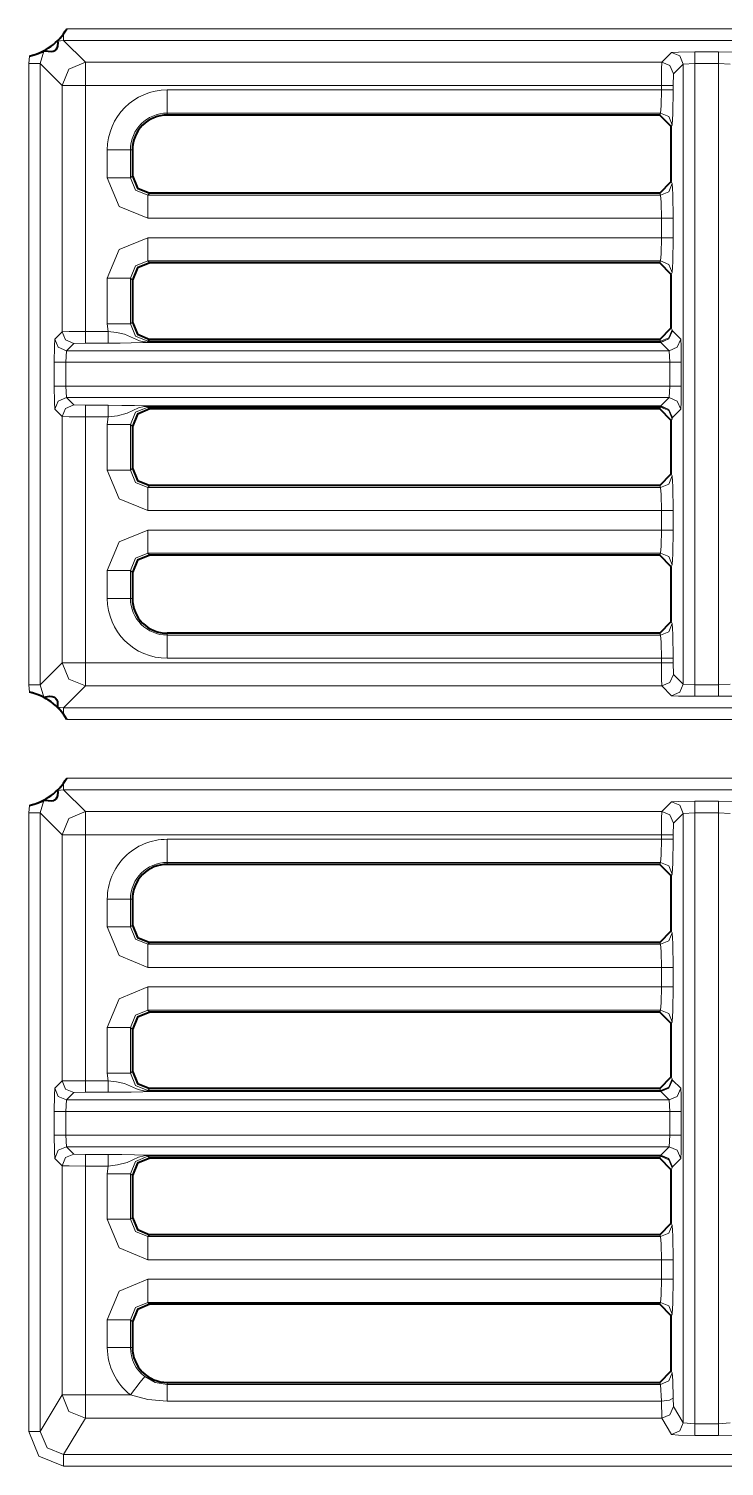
# Model space of a CAD drawing. Header units: millimetres. Extents: x 0 to 2941, y -405 to 1422.
# Drawn here: x 1049.6 to 1079.6, y 851.2 to 913.2 of the extents above; entities that cross this region are included whole.
import ezdxf

# ---------------------------------------------------------------- set-up
doc = ezdxf.new("R2010")
doc.units = ezdxf.units.MM
doc.layers.add('FINE', color=9, linetype='Continuous')
doc.layers.add('OUTLINE', color=7, linetype='Continuous')

msp = doc.modelspace()

# ---------------------------------------------------------------- linework, layer by layer
at = {"layer": 'FINE', "lineweight": 9}
for p, q in [((1051.224, 913.177), (1105.804, 913.177)), ((1051.079, 912.677), (1050.824, 912.644)), ((1105.804, 912.677), (1051.079, 912.677)), ((1051.079, 912.677), (1052.023, 911.734)), ((1049.579, 911.678), (1049.615, 912.001)), ((1051.023, 910.734), (1050.079, 911.678)), ((1050.079, 911.678), (1050.079, 884.903)), ((1077.804, 911.654), (1077.384, 911.234)), ((1078.304, 911.679), (1077.804, 911.654)), ((1078.304, 911.679), (1078.304, 884.902)), ((1079.33, 911.679), (1078.304, 911.679)), ((1079.829, 911.654), (1079.33, 911.679)), ((1077.384, 911.234), (1077.371, 910.734)), ((1051.023, 900.115), (1051.023, 910.734)), ((1077.371, 910.734), (1077.371, 910.538)), ((1055.549, 909.54), (1055.549, 909.458)), ((1076.834, 909.54), (1055.549, 909.54)), ((1076.793, 909.458), (1076.834, 909.54)), ((1077.334, 909.041), (1077.293, 908.958)), ((1052.969, 906.755), (1052.969, 907.959)), ((1053.967, 907.959), (1053.967, 906.755)), ((1054.049, 907.959), (1053.967, 907.959)), ((1053.967, 906.755), (1054.049, 906.836)), ((1077.293, 906.588), (1077.334, 906.505)), ((1054.797, 906.088), (1054.716, 906.006)), ((1054.716, 906.006), (1076.834, 906.006)), ((1076.834, 906.006), (1076.793, 906.088)), ((1077.371, 905.007), (1077.371, 904.167)), ((1054.716, 904.167), (1076.871, 904.167)), ((1054.716, 903.169), (1054.797, 903.088)), ((1076.834, 903.169), (1054.716, 903.169)), ((1076.793, 903.088), (1076.834, 903.169)), ((1052.969, 900.455), (1052.969, 902.42)), ((1054.049, 902.339), (1053.967, 902.42)), ((1053.967, 902.42), (1053.967, 900.455)), ((1077.334, 902.669), (1077.293, 902.588)), ((1052.999, 900.128), (1052.969, 900.455)), ((1053.967, 900.455), (1054.049, 900.536)), ((1050.708, 899.8), (1051.023, 900.115)), ((1054.797, 899.787), (1054.716, 899.706)), ((1076.834, 899.706), (1076.793, 899.787)), ((1077.293, 900.288), (1077.334, 900.205)), ((1077.334, 900.205), (1077.342, 900.157)), ((1077.342, 900.157), (1077.699, 899.8)), ((1051.523, 899.615), (1051.208, 899.3)), ((1051.208, 899.3), (1077.199, 899.3)), ((1052.023, 899.628), (1051.523, 899.615)), ((1052.999, 899.628), (1052.023, 899.628)), ((1054.716, 899.706), (1076.834, 899.706)), ((1054.716, 899.674), (1076.842, 899.674)), ((1076.842, 899.657), (1054.716, 899.657)), ((1076.842, 899.674), (1076.834, 899.706)), ((1077.199, 899.3), (1076.842, 899.657)), ((1077.225, 898.8), (1077.199, 899.3)), ((1050.682, 897.774), (1050.682, 898.8)), ((1077.225, 898.8), (1051.182, 898.8)), ((1077.225, 897.774), (1077.225, 898.8)), ((1077.725, 898.8), (1077.725, 897.774)), ((1051.182, 897.774), (1077.225, 897.774)), ((1051.182, 897.774), (1051.208, 897.275)), ((1051.208, 897.275), (1051.523, 896.959)), ((1077.199, 897.275), (1051.208, 897.275)), ((1076.842, 896.917), (1077.199, 897.275)), ((1077.199, 897.275), (1077.225, 897.774)), ((1051.023, 896.459), (1050.708, 896.775)), ((1051.523, 896.959), (1052.023, 896.946)), ((1052.023, 896.946), (1052.999, 896.946)), ((1054.716, 896.917), (1076.842, 896.917)), ((1076.842, 896.901), (1054.716, 896.901)), ((1054.716, 896.869), (1054.797, 896.787)), ((1076.793, 896.787), (1076.834, 896.869)), ((1076.834, 896.869), (1076.842, 896.901)), ((1077.699, 896.775), (1077.342, 896.417)), ((1051.023, 885.847), (1051.023, 896.459)), ((1052.969, 896.12), (1052.999, 896.447)), ((1052.969, 894.155), (1052.969, 896.12)), ((1077.334, 896.369), (1077.293, 896.288)), ((1077.342, 896.417), (1077.334, 896.369)), ((1077.293, 893.987), (1077.334, 893.905)), ((1054.797, 893.487), (1054.716, 893.406)), ((1076.871, 892.408), (1054.716, 892.408)), ((1076.871, 891.567), (1076.871, 892.408)), ((1077.371, 892.408), (1077.371, 891.567)), ((1054.716, 891.567), (1076.871, 891.567)), ((1076.834, 890.569), (1054.716, 890.569)), ((1054.716, 890.569), (1054.797, 890.487)), ((1076.793, 890.487), (1076.834, 890.569)), ((1052.969, 888.622), (1052.969, 889.82)), ((1077.334, 890.069), (1077.293, 889.988)), ((1077.293, 887.622), (1077.334, 887.54)), ((1055.549, 887.122), (1055.549, 887.041)), ((1055.549, 887.041), (1076.834, 887.041)), ((1076.834, 887.041), (1076.793, 887.122)), ((1050.079, 884.903), (1051.023, 885.847)), ((1077.371, 886.042), (1077.371, 885.847)), ((1077.371, 885.847), (1077.384, 885.347)), ((1050.079, 884.903), (1050.237, 884.364)), ((1052.023, 884.847), (1051.079, 883.903)), ((1076.884, 884.847), (1052.023, 884.847)), ((1077.304, 884.427), (1076.884, 884.847)), ((1077.804, 884.927), (1078.304, 884.902)), ((1079.33, 884.902), (1079.829, 884.927)), ((1079.33, 884.401), (1078.304, 884.401)), ((1050.824, 883.936), (1051.079, 883.903)), ((1051.079, 883.903), (1105.804, 883.903)), ((1051.224, 880.877), (1105.804, 880.877)), ((1050.237, 879.917), (1050.079, 879.378)), ((1051.079, 880.377), (1050.824, 880.345)), ((1051.079, 880.377), (1052.023, 879.434)), ((1105.804, 880.377), (1051.079, 880.377)), ((1049.579, 879.378), (1049.615, 879.701)), ((1049.579, 852.713), (1049.579, 879.378)), ((1050.079, 879.378), (1050.079, 852.713)), ((1051.023, 878.434), (1050.079, 879.378)), ((1052.023, 879.434), (1076.884, 879.434)), ((1076.884, 879.434), (1077.304, 879.854)), ((1077.804, 879.354), (1077.384, 878.934)), ((1078.304, 879.379), (1077.804, 879.354)), ((1078.304, 879.379), (1078.304, 853.044)), ((1079.829, 879.354), (1079.33, 879.379)), ((1077.384, 878.934), (1077.371, 878.434)), ((1055.549, 878.238), (1076.871, 878.238)), ((1076.871, 878.238), (1076.871, 878.434)), ((1077.371, 878.434), (1077.371, 878.238)), ((1076.834, 877.24), (1055.549, 877.24)), ((1055.549, 877.24), (1055.549, 877.159)), ((1076.793, 877.159), (1076.834, 877.24)), ((1077.334, 876.74), (1077.293, 876.658)), ((1052.969, 874.46), (1052.969, 875.659)), ((1054.049, 875.659), (1053.967, 875.659)), ((1053.967, 875.659), (1053.967, 874.46)), ((1053.967, 874.46), (1054.049, 874.542)), ((1054.797, 873.793), (1054.716, 873.711)), ((1054.716, 873.711), (1076.834, 873.711)), ((1076.834, 873.711), (1076.793, 873.793)), ((1077.293, 874.293), (1077.334, 874.211)), ((1076.871, 872.713), (1054.716, 872.713)), ((1076.871, 871.873), (1076.871, 872.713)), ((1077.371, 872.713), (1077.371, 871.873)), ((1054.716, 871.873), (1076.871, 871.873)), ((1054.716, 870.874), (1054.797, 870.793)), ((1052.969, 868.16), (1052.969, 870.125)), ((1053.967, 870.125), (1053.967, 868.16)), ((1054.049, 870.044), (1053.967, 870.125)), ((1077.334, 870.375), (1077.293, 870.293)), ((1052.999, 867.833), (1052.969, 868.16)), ((1053.967, 868.16), (1054.049, 868.242)), ((1052.023, 867.833), (1052.999, 867.833)), ((1077.293, 867.993), (1077.334, 867.911)), ((1077.334, 867.911), (1077.342, 867.862)), ((1077.342, 867.862), (1077.699, 867.505)), ((1051.208, 867.005), (1051.182, 866.506)), ((1051.523, 867.321), (1051.208, 867.005)), ((1051.208, 867.005), (1077.199, 867.005)), ((1052.023, 867.333), (1051.523, 867.321)), ((1052.999, 867.333), (1052.023, 867.333)), ((1054.797, 867.493), (1054.716, 867.411)), ((1054.716, 867.411), (1076.834, 867.411)), ((1054.716, 867.379), (1076.842, 867.379)), ((1076.842, 867.363), (1054.716, 867.363)), ((1076.834, 867.411), (1076.793, 867.493)), ((1076.842, 867.379), (1076.834, 867.411)), ((1077.199, 867.005), (1076.842, 867.363)), ((1050.682, 865.48), (1050.682, 866.506)), ((1077.225, 866.506), (1051.182, 866.506)), ((1051.182, 866.506), (1051.182, 865.48)), ((1051.182, 865.48), (1077.225, 865.48)), ((1051.182, 865.48), (1051.208, 864.98)), ((1077.199, 864.98), (1077.225, 865.48)), ((1051.023, 864.165), (1050.708, 864.48)), ((1051.523, 864.665), (1052.023, 864.652)), ((1052.023, 864.652), (1052.999, 864.652)), ((1076.842, 864.606), (1054.716, 864.606)), ((1054.716, 864.574), (1054.797, 864.493)), ((1076.834, 864.574), (1054.716, 864.574)), ((1076.793, 864.493), (1076.834, 864.574)), ((1076.834, 864.574), (1076.842, 864.606)), ((1077.699, 864.48), (1077.342, 864.123)), ((1051.023, 854.286), (1051.023, 864.165)), ((1052.999, 864.152), (1052.023, 864.152)), ((1052.969, 863.825), (1052.999, 864.152)), ((1052.969, 861.86), (1052.969, 863.825)), ((1054.049, 863.744), (1053.967, 863.825)), ((1053.967, 863.825), (1053.967, 861.86)), ((1077.334, 864.075), (1077.293, 863.993)), ((1077.342, 864.123), (1077.334, 864.075)), ((1053.967, 861.86), (1054.049, 861.942)), ((1077.293, 861.693), (1077.334, 861.611)), ((1054.797, 861.193), (1054.716, 861.111)), ((1076.871, 860.113), (1054.716, 860.113)), ((1076.871, 859.273), (1076.871, 860.113)), ((1077.371, 860.113), (1077.371, 859.273)), ((1054.716, 859.273), (1076.871, 859.273)), ((1076.834, 858.274), (1054.716, 858.274)), ((1054.716, 858.274), (1054.797, 858.193)), ((1076.793, 858.193), (1076.834, 858.274)), ((1077.334, 857.775), (1077.293, 857.693)), ((1052.969, 856.328), (1052.969, 857.525)), ((1053.967, 856.328), (1054.049, 856.328)), ((1077.293, 855.328), (1077.336, 855.242)), ((1055.549, 854.828), (1055.549, 854.742)), ((1055.549, 854.742), (1076.836, 854.742)), ((1076.836, 854.742), (1076.793, 854.828)), ((1076.872, 854.015), (1076.836, 854.742)), ((1050.079, 852.713), (1051.023, 854.286)), ((1077.372, 854.151), (1077.384, 853.787)), ((1052.023, 853.287), (1051.078, 851.713)), ((1076.884, 853.287), (1052.023, 853.287)), ((1077.304, 852.587), (1076.884, 853.287)), ((1077.804, 853.086), (1078.304, 853.044)), ((1078.304, 853.044), (1079.33, 853.044)), ((1079.33, 853.044), (1079.829, 853.086)), ((1079.33, 852.544), (1078.304, 852.544)), ((1051.078, 851.713), (1105.805, 851.713)), ((1105.805, 851.213), (1051.078, 851.213))]:
    msp.add_line(p, q, dxfattribs=at)
for points in [[(1051.079, 912.677), (1051.079, 912.756), (1051.079, 912.955)], [(1050.237, 912.217), (1050.079, 911.678), (1049.928, 911.678), (1049.579, 911.678)], [(1052.023, 911.734), (1076.884, 911.734), (1077.304, 912.154), (1077.606, 912.172), (1078.304, 912.179), (1079.33, 912.179)], [(1077.304, 912.154), (1077.657, 912.007), (1077.804, 911.654)], [(1078.304, 912.179), (1078.304, 912.028), (1078.304, 911.679)], [(1079.33, 912.179), (1079.33, 912.028), (1079.33, 911.679)], [(1079.33, 912.179), (1080.027, 912.172), (1080.329, 912.154)], [(1049.615, 884.58), (1049.579, 884.903), (1049.579, 911.678)], [(1052.023, 911.734), (1052.023, 911.432), (1052.023, 910.734), (1051.325, 910.734), (1051.023, 910.734)], [(1051.023, 910.734), (1051.316, 911.441), (1052.023, 911.734)], [(1076.871, 910.734), (1076.875, 911.432), (1076.884, 911.734)], [(1076.884, 911.734), (1077.237, 911.587), (1077.384, 911.234)], [(1077.384, 885.347), (1077.804, 884.927), (1077.804, 911.654)], [(1078.304, 884.902), (1079.33, 884.902), (1079.33, 911.679)], [(1052.023, 910.734), (1052.023, 900.128), (1052.999, 900.128)], [(1055.549, 910.538), (1076.871, 910.538), (1076.871, 910.734), (1052.023, 910.734)], [(1055.549, 909.54), (1055.549, 909.85), (1055.549, 910.538)], [(1076.834, 909.54), (1076.86, 909.85), (1076.871, 910.538)], [(1076.871, 910.734), (1077.22, 910.734), (1077.371, 910.734)], [(1076.871, 910.538), (1077.22, 910.538), (1077.371, 910.538)], [(1077.371, 910.538), (1077.36, 909.506), (1077.334, 909.041)], [(1076.834, 909.54), (1077.187, 909.393), (1077.334, 909.041)], [(1053.967, 907.959), (1053.657, 907.959), (1052.969, 907.959)], [(1053.967, 906.755), (1053.657, 906.755), (1052.969, 906.755)], [(1054.716, 905.007), (1053.48, 905.519), (1052.969, 906.755)], [(1053.967, 906.755), (1054.185, 906.224), (1054.716, 906.006)], [(1054.716, 906.006), (1054.716, 905.696), (1054.716, 905.007)], [(1077.334, 906.505), (1077.187, 906.153), (1076.834, 906.006)], [(1076.871, 905.007), (1076.86, 905.696), (1076.834, 906.006)], [(1077.334, 906.505), (1077.36, 906.04), (1077.371, 905.007)], [(1076.871, 904.167), (1076.871, 905.007), (1054.716, 905.007)], [(1076.871, 905.007), (1077.22, 905.007), (1077.371, 905.007)], [(1052.969, 902.42), (1053.48, 903.656), (1054.716, 904.167)], [(1054.716, 904.167), (1054.716, 903.479), (1054.716, 903.169)], [(1076.834, 903.169), (1076.86, 903.479), (1076.871, 904.167)], [(1076.871, 904.167), (1077.22, 904.167), (1077.371, 904.167)], [(1077.371, 904.167), (1077.36, 903.135), (1077.334, 902.669)], [(1054.716, 903.169), (1054.185, 902.951), (1053.967, 902.42)], [(1076.834, 903.169), (1077.187, 903.022), (1077.334, 902.669)], [(1052.969, 902.42), (1053.657, 902.42), (1053.967, 902.42)], [(1052.969, 900.455), (1053.657, 900.455), (1053.967, 900.455)], [(1053.967, 900.455), (1054.185, 899.924), (1054.716, 899.706)], [(1050.682, 898.8), (1050.69, 899.498), (1050.708, 899.8)], [(1050.708, 899.8), (1050.854, 899.447), (1051.208, 899.3)], [(1051.023, 900.115), (1051.325, 900.124), (1052.023, 900.128)], [(1051.023, 900.115), (1051.17, 899.762), (1051.523, 899.615)], [(1052.023, 900.128), (1052.023, 899.779), (1052.023, 899.628)], [(1052.999, 900.128), (1052.999, 899.779), (1052.999, 899.628)], [(1052.999, 900.128), (1053.363, 900.085), (1053.706, 900.007), (1054.224, 899.782), (1054.361, 899.731), (1054.468, 899.702), (1054.614, 899.679), (1054.683, 899.674), (1054.716, 899.674)], [(1076.834, 899.706), (1077.187, 899.853), (1077.334, 900.205)], [(1076.842, 899.657), (1077.195, 899.804), (1077.342, 900.157)], [(1076.842, 899.674), (1077.194, 899.817), (1077.342, 900.157)], [(1077.199, 899.3), (1077.553, 899.447), (1077.699, 899.8)], [(1077.699, 899.8), (1077.717, 899.498), (1077.725, 898.8)], [(1051.208, 899.3), (1051.182, 898.8), (1051.182, 897.774)], [(1054.716, 899.657), (1054.704, 899.657), (1054.676, 899.657), (1054.617, 899.656), (1054.568, 899.654), (1054.494, 899.652), (1054, 899.637), (1053.53, 899.63), (1052.999, 899.628)], [(1054.716, 899.706), (1054.716, 899.695), (1054.716, 899.674)], [(1054.716, 899.674), (1054.716, 899.662), (1054.716, 899.657)], [(1076.842, 899.657), (1076.842, 899.662), (1076.842, 899.674)], [(1050.682, 898.8), (1050.833, 898.8), (1051.182, 898.8)], [(1077.225, 898.8), (1077.574, 898.8), (1077.725, 898.8)], [(1050.682, 897.774), (1050.833, 897.774), (1051.182, 897.774)], [(1050.708, 896.775), (1050.69, 897.077), (1050.682, 897.774)], [(1050.708, 896.775), (1050.854, 897.128), (1051.208, 897.275)], [(1077.199, 897.275), (1077.553, 897.128), (1077.699, 896.775)], [(1077.225, 897.774), (1077.574, 897.774), (1077.725, 897.774)], [(1077.725, 897.774), (1077.717, 897.077), (1077.699, 896.775)], [(1051.023, 896.459), (1051.17, 896.813), (1051.523, 896.959)], [(1052.023, 896.447), (1052.023, 896.796), (1052.023, 896.946)], [(1052.999, 896.447), (1052.999, 896.796), (1052.999, 896.946)], [(1052.999, 896.946), (1053.591, 896.944), (1054.139, 896.934), (1054.547, 896.921), (1054.655, 896.918), (1054.689, 896.917), (1054.716, 896.917)], [(1054.716, 896.901), (1054.646, 896.899), (1054.559, 896.89), (1054.32, 896.83), (1053.82, 896.608), (1053.406, 896.497), (1052.999, 896.447)], [(1076.834, 896.869), (1054.716, 896.869), (1054.185, 896.651), (1053.967, 896.12)], [(1054.716, 896.901), (1054.716, 896.913), (1054.716, 896.917)], [(1054.716, 896.901), (1054.716, 896.879), (1054.716, 896.869)], [(1076.834, 896.869), (1077.187, 896.722), (1077.334, 896.369)], [(1076.842, 896.917), (1077.195, 896.771), (1077.342, 896.417)], [(1076.842, 896.901), (1076.842, 896.913), (1076.842, 896.917)], [(1076.842, 896.901), (1077.194, 896.758), (1077.342, 896.417)], [(1052.023, 896.447), (1051.325, 896.451), (1051.023, 896.459)], [(1052.999, 896.447), (1052.023, 896.447), (1052.023, 885.847)], [(1052.969, 896.12), (1053.657, 896.12), (1053.967, 896.12)], [(1054.049, 896.039), (1053.967, 896.12), (1053.967, 894.155), (1054.049, 894.236)], [(1052.969, 894.155), (1053.657, 894.155), (1053.967, 894.155)], [(1054.716, 892.408), (1053.48, 892.919), (1052.969, 894.155)], [(1053.967, 894.155), (1054.185, 893.624), (1054.716, 893.406)], [(1076.834, 893.406), (1077.187, 893.553), (1077.334, 893.905)], [(1077.334, 893.905), (1077.36, 893.44), (1077.371, 892.408)], [(1054.716, 893.406), (1076.834, 893.406), (1076.793, 893.487)], [(1054.716, 893.406), (1054.716, 893.096), (1054.716, 892.408)], [(1076.871, 892.408), (1076.86, 893.096), (1076.834, 893.406)], [(1076.871, 892.408), (1077.22, 892.408), (1077.371, 892.408)], [(1052.969, 889.82), (1053.48, 891.056), (1054.716, 891.567)], [(1054.716, 890.569), (1054.716, 890.879), (1054.716, 891.567)], [(1076.834, 890.569), (1076.86, 890.879), (1076.871, 891.567)], [(1076.871, 891.567), (1077.22, 891.567), (1077.371, 891.567)], [(1077.371, 891.567), (1077.36, 890.535), (1077.334, 890.069)], [(1054.716, 890.569), (1054.185, 890.351), (1053.967, 889.82)], [(1076.834, 890.569), (1077.187, 890.422), (1077.334, 890.069)], [(1053.967, 889.82), (1053.657, 889.82), (1052.969, 889.82)], [(1054.049, 889.738), (1053.967, 889.82), (1053.967, 888.622), (1054.049, 888.622)], [(1052.969, 888.622), (1053.657, 888.622), (1053.967, 888.622)], [(1077.334, 887.54), (1077.187, 887.187), (1076.834, 887.041)], [(1077.334, 887.54), (1077.36, 887.075), (1077.371, 886.042)], [(1055.549, 886.042), (1055.549, 886.731), (1055.549, 887.041)], [(1076.871, 886.042), (1076.86, 886.731), (1076.834, 887.041)], [(1052.023, 884.847), (1051.316, 885.14), (1051.023, 885.847)], [(1052.023, 885.847), (1051.325, 885.847), (1051.023, 885.847)], [(1052.023, 885.847), (1076.871, 885.847), (1076.871, 886.042), (1055.549, 886.042)], [(1052.023, 885.847), (1052.023, 885.149), (1052.023, 884.847)], [(1077.371, 886.042), (1077.22, 886.042), (1076.871, 886.042)], [(1077.371, 885.847), (1077.22, 885.847), (1076.871, 885.847)], [(1076.884, 884.847), (1076.875, 885.149), (1076.871, 885.847)], [(1050.079, 884.903), (1049.928, 884.903), (1049.579, 884.903)], [(1077.384, 885.347), (1077.237, 884.994), (1076.884, 884.847)], [(1077.804, 884.927), (1077.657, 884.574), (1077.304, 884.427)], [(1078.304, 884.902), (1078.304, 884.553), (1078.304, 884.401)], [(1079.33, 884.902), (1079.33, 884.553), (1079.33, 884.401)], [(1078.304, 884.401), (1077.606, 884.409), (1077.304, 884.427)], [(1080.329, 884.427), (1080.027, 884.409), (1079.33, 884.401)], [(1051.079, 883.626), (1051.079, 883.825), (1051.079, 883.903)], [(1106.531, 883.592), (1105.804, 883.404), (1051.224, 883.404)], [(1051.079, 880.377), (1051.079, 880.456), (1051.079, 880.655)], [(1050.079, 879.378), (1049.928, 879.378), (1049.579, 879.378)], [(1051.023, 878.434), (1051.316, 879.141), (1052.023, 879.434)], [(1052.023, 878.434), (1052.023, 879.132), (1052.023, 879.434)], [(1076.871, 878.434), (1076.875, 879.132), (1076.884, 879.434)], [(1077.384, 878.934), (1077.237, 879.287), (1076.884, 879.434)], [(1077.304, 879.854), (1077.606, 879.872), (1078.304, 879.879), (1079.33, 879.879)], [(1077.804, 879.354), (1077.657, 879.707), (1077.304, 879.854)], [(1077.384, 853.787), (1077.804, 853.086), (1077.804, 879.354)], [(1078.304, 879.379), (1078.304, 879.728), (1078.304, 879.879)], [(1079.33, 853.044), (1079.33, 879.379), (1078.304, 879.379)], [(1079.33, 879.379), (1079.33, 879.728), (1079.33, 879.879)], [(1079.33, 879.879), (1080.027, 879.872), (1080.329, 879.854)], [(1050.708, 867.505), (1051.023, 867.821), (1051.023, 878.434)], [(1052.023, 878.434), (1051.325, 878.434), (1051.023, 878.434)], [(1076.871, 878.434), (1052.023, 878.434), (1052.023, 867.833)], [(1055.549, 877.24), (1055.549, 877.55), (1055.549, 878.238)], [(1076.834, 877.24), (1076.86, 877.55), (1076.871, 878.238)], [(1077.371, 878.434), (1077.22, 878.434), (1076.871, 878.434)], [(1076.871, 878.238), (1077.22, 878.238), (1077.371, 878.238)], [(1077.371, 878.238), (1077.36, 877.206), (1077.334, 876.74)], [(1076.834, 877.24), (1077.187, 877.093), (1077.334, 876.74)], [(1053.967, 875.659), (1053.657, 875.659), (1052.969, 875.659)], [(1053.967, 874.46), (1053.657, 874.46), (1052.969, 874.46)], [(1054.716, 872.713), (1053.48, 873.224), (1052.969, 874.46)], [(1053.967, 874.46), (1054.185, 873.93), (1054.716, 873.711)], [(1054.716, 873.711), (1054.716, 873.401), (1054.716, 872.713)], [(1077.334, 874.211), (1077.187, 873.858), (1076.834, 873.711)], [(1076.871, 872.713), (1076.86, 873.401), (1076.834, 873.711)], [(1077.334, 874.211), (1077.36, 873.745), (1077.371, 872.713)], [(1076.871, 872.713), (1077.22, 872.713), (1077.371, 872.713)], [(1052.969, 870.125), (1053.48, 871.361), (1054.716, 871.873)], [(1054.716, 871.873), (1054.716, 871.184), (1054.716, 870.874)], [(1076.834, 870.874), (1076.86, 871.184), (1076.871, 871.873)], [(1076.871, 871.873), (1077.22, 871.873), (1077.371, 871.873)], [(1077.371, 871.873), (1077.36, 870.84), (1077.334, 870.375)], [(1054.716, 870.874), (1054.185, 870.656), (1053.967, 870.125)], [(1076.793, 870.793), (1076.834, 870.874), (1054.716, 870.874)], [(1076.834, 870.874), (1077.187, 870.728), (1077.334, 870.375)], [(1052.969, 870.125), (1053.657, 870.125), (1053.967, 870.125)], [(1052.969, 868.16), (1053.657, 868.16), (1053.967, 868.16)], [(1053.967, 868.16), (1054.185, 867.63), (1054.716, 867.411)], [(1050.682, 866.506), (1050.69, 867.203), (1050.708, 867.505)], [(1050.708, 867.505), (1050.854, 867.152), (1051.208, 867.005)], [(1051.023, 867.821), (1051.325, 867.83), (1052.023, 867.833)], [(1051.023, 867.821), (1051.17, 867.467), (1051.523, 867.321)], [(1052.023, 867.833), (1052.023, 867.484), (1052.023, 867.333)], [(1052.999, 867.833), (1052.999, 867.484), (1052.999, 867.333)], [(1052.999, 867.833), (1053.363, 867.79), (1053.706, 867.713), (1054.224, 867.488), (1054.361, 867.436), (1054.468, 867.407), (1054.614, 867.384), (1054.683, 867.38), (1054.716, 867.379)], [(1077.334, 867.911), (1077.187, 867.558), (1076.834, 867.411)], [(1077.342, 867.862), (1077.194, 867.522), (1076.842, 867.379)], [(1077.342, 867.862), (1077.195, 867.509), (1076.842, 867.363)], [(1077.699, 867.505), (1077.553, 867.152), (1077.199, 867.005)], [(1077.699, 867.505), (1077.717, 867.203), (1077.725, 866.506)], [(1054.716, 867.363), (1054.704, 867.363), (1054.676, 867.362), (1054.617, 867.361), (1054.568, 867.36), (1054.494, 867.357), (1054, 867.343), (1053.53, 867.336), (1052.999, 867.333)], [(1054.716, 867.411), (1054.716, 867.401), (1054.716, 867.379)], [(1054.716, 867.379), (1054.716, 867.368), (1054.716, 867.363)], [(1076.842, 867.363), (1076.842, 867.368), (1076.842, 867.379)], [(1077.225, 865.48), (1077.225, 866.506), (1077.199, 867.005)], [(1050.682, 866.506), (1050.833, 866.506), (1051.182, 866.506)], [(1077.725, 866.506), (1077.574, 866.506), (1077.225, 866.506)], [(1077.725, 866.506), (1077.725, 865.48), (1077.717, 864.782), (1077.699, 864.48)], [(1050.682, 865.48), (1050.833, 865.48), (1051.182, 865.48)], [(1050.708, 864.48), (1050.69, 864.782), (1050.682, 865.48)], [(1077.725, 865.48), (1077.574, 865.48), (1077.225, 865.48)], [(1050.708, 864.48), (1050.854, 864.833), (1051.208, 864.98)], [(1051.023, 864.165), (1051.17, 864.518), (1051.523, 864.665)], [(1054.716, 864.623), (1076.842, 864.623), (1077.199, 864.98), (1051.208, 864.98), (1051.523, 864.665)], [(1052.023, 864.152), (1052.023, 864.501), (1052.023, 864.652)], [(1052.999, 864.152), (1052.999, 864.501), (1052.999, 864.652)], [(1052.999, 864.652), (1053.591, 864.649), (1054.139, 864.64), (1054.547, 864.627), (1054.655, 864.623), (1054.689, 864.623), (1054.716, 864.623)], [(1054.716, 864.606), (1054.646, 864.604), (1054.559, 864.595), (1054.32, 864.535), (1053.82, 864.313), (1053.406, 864.202), (1052.999, 864.152)], [(1054.716, 864.574), (1054.185, 864.356), (1053.967, 863.825)], [(1054.716, 864.606), (1054.716, 864.618), (1054.716, 864.623)], [(1054.716, 864.606), (1054.716, 864.585), (1054.716, 864.574)], [(1077.334, 864.075), (1077.187, 864.428), (1076.834, 864.574)], [(1077.342, 864.123), (1077.195, 864.476), (1076.842, 864.623)], [(1076.842, 864.606), (1076.842, 864.618), (1076.842, 864.623)], [(1077.342, 864.123), (1077.194, 864.463), (1076.842, 864.606)], [(1077.699, 864.48), (1077.553, 864.833), (1077.199, 864.98)], [(1052.023, 864.152), (1051.325, 864.156), (1051.023, 864.165)], [(1052.023, 864.152), (1052.023, 854.286), (1053.971, 854.286)], [(1052.969, 863.825), (1053.657, 863.825), (1053.967, 863.825)], [(1052.969, 861.86), (1053.657, 861.86), (1053.967, 861.86)], [(1054.716, 860.113), (1053.48, 860.624), (1052.969, 861.86)], [(1053.967, 861.86), (1054.185, 861.33), (1054.716, 861.111)], [(1076.834, 861.111), (1077.187, 861.258), (1077.334, 861.611)], [(1077.334, 861.611), (1077.36, 861.145), (1077.371, 860.113)], [(1054.716, 861.111), (1076.834, 861.111), (1076.793, 861.193)], [(1054.716, 861.111), (1054.716, 860.801), (1054.716, 860.113)], [(1076.871, 860.113), (1076.86, 860.801), (1076.834, 861.111)], [(1076.871, 860.113), (1077.22, 860.113), (1077.371, 860.113)], [(1052.969, 857.525), (1053.48, 858.761), (1054.716, 859.273)], [(1054.716, 858.274), (1054.716, 858.584), (1054.716, 859.273)], [(1076.834, 858.274), (1076.86, 858.584), (1076.871, 859.273)], [(1076.871, 859.273), (1077.22, 859.273), (1077.371, 859.273)], [(1077.371, 859.273), (1077.36, 858.24), (1077.334, 857.775)], [(1054.716, 858.274), (1054.185, 858.056), (1053.967, 857.525)], [(1076.834, 858.274), (1077.187, 858.127), (1077.334, 857.775)], [(1053.967, 857.525), (1053.657, 857.525), (1052.969, 857.525)], [(1054.049, 857.444), (1053.967, 857.525), (1053.967, 856.328)], [(1052.969, 856.328), (1053.657, 856.328), (1053.967, 856.328)], [(1077.336, 855.242), (1077.189, 854.889), (1076.836, 854.742)], [(1077.336, 855.242), (1077.358, 854.916), (1077.372, 854.151)], [(1053.971, 854.286), (1054.392, 854.831), (1054.581, 855.076)], [(1054.581, 855.076), (1055.036, 854.829), (1055.549, 854.742)], [(1055.549, 854.015), (1055.549, 854.525), (1055.549, 854.742)], [(1052.023, 853.287), (1051.316, 853.58), (1051.023, 854.286)], [(1052.023, 854.286), (1051.325, 854.286), (1051.023, 854.286)], [(1052.023, 854.286), (1052.023, 853.595), (1052.023, 853.287)], [(1055.549, 854.015), (1054.713, 854.086), (1053.971, 854.286)], [(1076.884, 853.287), (1076.872, 854.015), (1055.549, 854.015)], [(1077.372, 854.151), (1077.221, 854.056), (1076.872, 854.015)], [(1077.384, 853.787), (1077.237, 853.434), (1076.884, 853.287)], [(1050.079, 852.713), (1049.928, 852.713), (1049.579, 852.713)], [(1051.078, 851.213), (1050.018, 851.652), (1049.579, 852.713)], [(1050.079, 852.713), (1050.372, 852.005), (1051.078, 851.713)], [(1077.804, 853.086), (1077.657, 852.733), (1077.304, 852.587)], [(1078.304, 853.044), (1078.304, 852.698), (1078.304, 852.544)], [(1079.33, 853.044), (1079.33, 852.698), (1079.33, 852.544)], [(1078.304, 852.544), (1077.606, 852.557), (1077.304, 852.587)], [(1080.329, 852.587), (1080.027, 852.557), (1079.33, 852.544)], [(1051.078, 851.713), (1051.078, 851.559), (1051.078, 851.213)]]:
    msp.add_lwpolyline(points, dxfattribs=at)
for points in [[(1055.549, 910.538, 0.414204), (1052.969, 907.959)], [(1055.549, 909.54, 0.414182), (1053.967, 907.959)], [(1052.969, 888.622, 0.414204), (1055.549, 886.042)], [(1053.967, 888.622, 0.414245), (1055.549, 887.041)], [(1055.549, 878.239, 0.414223), (1052.969, 875.659)], [(1055.549, 877.24, 0.414182), (1053.967, 875.659)], [(1052.969, 856.328, 0.232262), (1053.971, 854.287)], [(1053.967, 856.328, 0.232308), (1054.581, 855.076)]]:
    msp.add_lwpolyline(points, format="xyb", dxfattribs=at)
at = {"layer": 'OUTLINE', "lineweight": 40}
for p, q in [((1051.079, 912.955), (1051.224, 913.177)), ((1077.293, 908.958), (1076.793, 909.458)), ((1077.293, 906.588), (1077.293, 908.958)), ((1054.049, 907.959), (1054.049, 906.836)), ((1076.793, 906.088), (1077.293, 906.588)), ((1076.793, 906.088), (1054.797, 906.088)), ((1076.793, 903.088), (1054.797, 903.088)), ((1077.293, 902.588), (1076.793, 903.088)), ((1054.049, 902.339), (1054.049, 900.536)), ((1077.293, 900.288), (1077.293, 902.588)), ((1076.793, 899.787), (1054.797, 899.787)), ((1076.793, 899.787), (1077.293, 900.288)), ((1076.793, 896.787), (1054.797, 896.787)), ((1077.293, 896.288), (1076.793, 896.787)), ((1054.049, 896.039), (1054.049, 894.236)), ((1077.293, 893.987), (1077.293, 896.288)), ((1076.793, 893.487), (1077.293, 893.987)), ((1076.793, 893.487), (1054.797, 893.487)), ((1076.793, 890.487), (1054.797, 890.487)), ((1077.293, 889.988), (1076.793, 890.487)), ((1077.293, 887.622), (1077.293, 889.988)), ((1054.049, 889.738), (1054.049, 888.622)), ((1076.793, 887.122), (1077.293, 887.622)), ((1076.793, 887.122), (1055.549, 887.122)), ((1051.224, 883.404), (1051.079, 883.626)), ((1051.079, 880.655), (1051.224, 880.877)), ((1076.793, 877.159), (1055.549, 877.159)), ((1077.293, 876.658), (1076.793, 877.159)), ((1077.293, 874.293), (1077.293, 876.658)), ((1076.793, 873.793), (1054.797, 873.793)), ((1076.793, 873.793), (1077.293, 874.293)), ((1076.793, 870.793), (1054.797, 870.793)), ((1077.293, 870.293), (1076.793, 870.793)), ((1054.049, 870.044), (1054.049, 868.242)), ((1077.293, 867.993), (1077.293, 870.293)), ((1076.793, 867.493), (1077.293, 867.993)), ((1076.793, 867.493), (1054.797, 867.493)), ((1076.793, 864.493), (1054.797, 864.493)), ((1077.293, 863.993), (1076.793, 864.493)), ((1077.293, 861.693), (1077.293, 863.993)), ((1054.049, 863.744), (1054.049, 861.942)), ((1076.793, 861.193), (1077.293, 861.693)), ((1076.793, 861.193), (1054.797, 861.193)), ((1076.793, 858.193), (1054.797, 858.193)), ((1077.293, 857.693), (1076.793, 858.193)), ((1077.293, 855.328), (1077.293, 857.693)), ((1054.049, 857.444), (1054.049, 856.328)), ((1076.793, 854.828), (1077.293, 855.328)), ((1055.549, 854.828), (1076.793, 854.828))]:
    msp.add_line(p, q, dxfattribs=at)
for points in [[(1049.615, 912.001, 0.208021), (1051.224, 913.177)], [(1076.793, 909.458), (1055.549, 909.458, 0.414214), (1054.049, 907.959)], [(1054.049, 888.622, 0.414214), (1055.549, 887.122)], [(1051.224, 883.404, 0.208002), (1049.615, 884.58)], [(1049.615, 879.701, 0.207931), (1051.224, 880.877)], [(1055.549, 877.159, 0.414214), (1054.049, 875.659)], [(1054.049, 856.328, 0.414214), (1055.549, 854.828)]]:
    msp.add_lwpolyline(points, format="xyb", dxfattribs=at)
for points in [[(1050.824, 912.644), (1050.836, 912.66), (1050.882, 912.711), (1050.996, 912.845), (1051.079, 912.955)], [(1049.615, 912.001), (1049.856, 912.067), (1050.04, 912.133), (1050.172, 912.189), (1050.221, 912.211), (1050.237, 912.217)], [(1050.824, 912.644), (1050.832, 912.579), (1050.826, 912.433), (1050.797, 912.339), (1050.742, 912.262), (1050.729, 912.25), (1050.722, 912.244), (1050.72, 912.243), (1050.717, 912.241), (1050.715, 912.239), (1050.712, 912.237), (1050.709, 912.235), (1050.701, 912.23), (1050.681, 912.218), (1050.639, 912.199), (1050.54, 912.178), (1050.285, 912.204), (1050.237, 912.217)], [(1054.049, 906.836), (1054.268, 906.307), (1054.797, 906.088)], [(1054.797, 903.088), (1054.268, 902.868), (1054.049, 902.339)], [(1054.049, 900.536), (1054.268, 900.007), (1054.797, 899.787)], [(1054.797, 896.787), (1054.268, 896.568), (1054.049, 896.039)], [(1054.049, 894.236), (1054.268, 893.707), (1054.797, 893.487)], [(1054.797, 890.487), (1054.268, 890.268), (1054.049, 889.738)], [(1050.237, 884.364), (1050.218, 884.371), (1050.153, 884.4), (1049.987, 884.468), (1049.769, 884.54), (1049.615, 884.58)], [(1050.237, 884.364), (1050.311, 884.383), (1050.481, 884.405), (1050.592, 884.395), (1050.687, 884.36), (1050.702, 884.35), (1050.709, 884.346), (1050.712, 884.344), (1050.714, 884.342), (1050.717, 884.34), (1050.719, 884.339), (1050.721, 884.337), (1050.725, 884.334), (1050.734, 884.326), (1050.752, 884.309), (1050.782, 884.269), (1050.821, 884.172), (1050.824, 883.937)], [(1051.079, 883.626), (1050.945, 883.797), (1050.866, 883.888), (1050.832, 883.925), (1050.824, 883.936)], [(1050.824, 880.345), (1050.836, 880.36), (1050.882, 880.411), (1050.996, 880.545), (1051.079, 880.655)], [(1049.615, 879.701), (1049.856, 879.767), (1050.04, 879.833), (1050.172, 879.889), (1050.221, 879.911), (1050.237, 879.917)], [(1050.824, 880.345), (1050.832, 880.279), (1050.826, 880.133), (1050.797, 880.039), (1050.742, 879.962), (1050.729, 879.95), (1050.722, 879.944), (1050.72, 879.943), (1050.717, 879.941), (1050.715, 879.939), (1050.712, 879.937), (1050.709, 879.935), (1050.701, 879.929), (1050.681, 879.918), (1050.639, 879.899), (1050.54, 879.878), (1050.285, 879.904), (1050.237, 879.917)], [(1054.049, 875.659), (1054.049, 874.542), (1054.268, 874.012), (1054.797, 873.793)], [(1054.797, 870.793), (1054.268, 870.574), (1054.049, 870.044)], [(1054.049, 868.242), (1054.268, 867.712), (1054.797, 867.493)], [(1054.797, 864.493), (1054.268, 864.274), (1054.049, 863.744)], [(1054.049, 861.942), (1054.268, 861.412), (1054.797, 861.193)], [(1054.797, 858.193), (1054.268, 857.974), (1054.049, 857.444)]]:
    msp.add_lwpolyline(points, dxfattribs=at)

doc.saveas('drawing.dxf')
